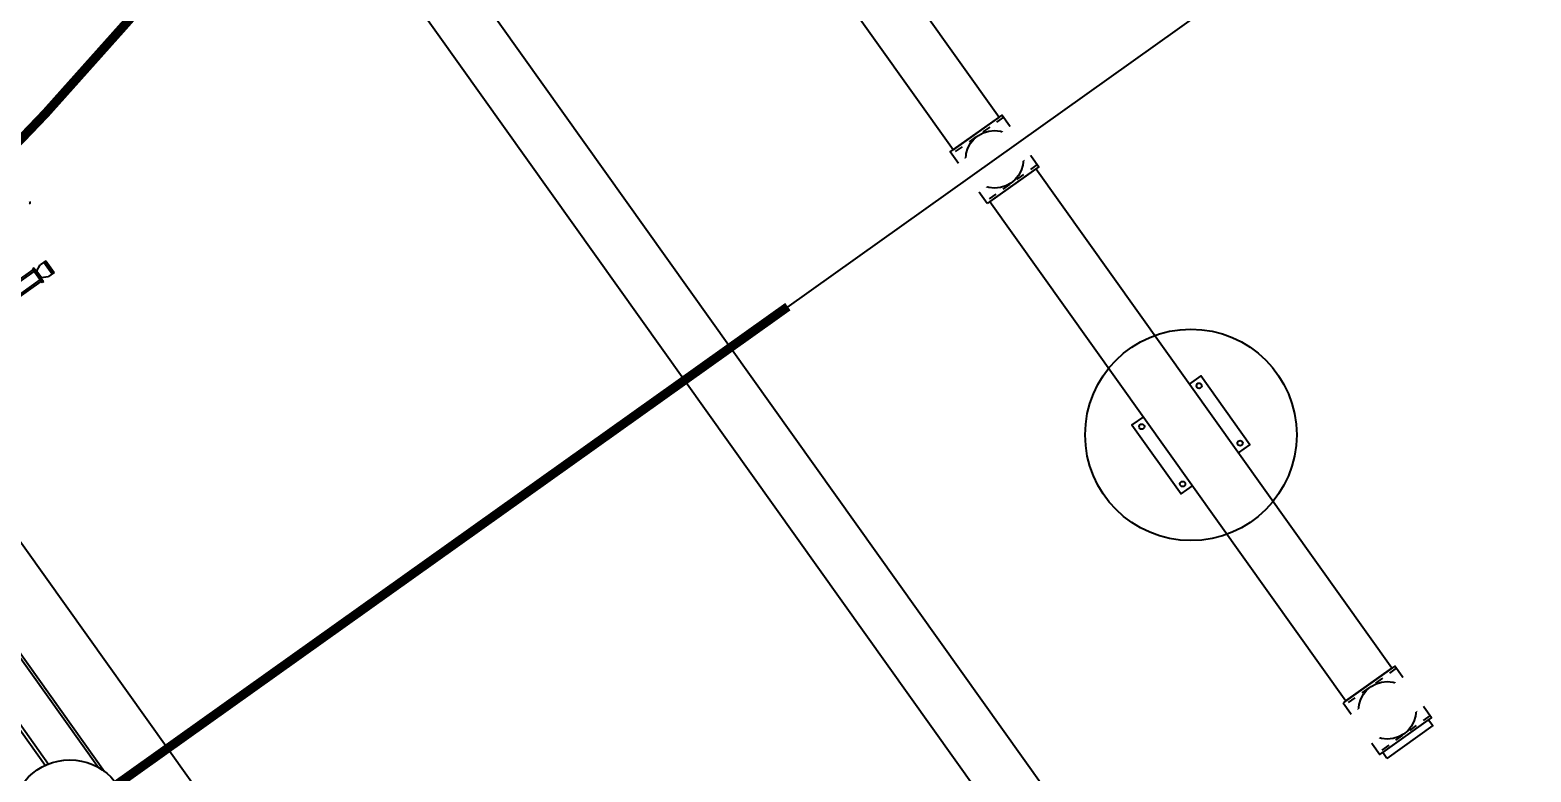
# Model space of a CAD drawing. Header units: feet. Extents: x 2321988 to 2329858, y 6722724 to 6730499.
# Drawn here: x 2326097.56 to 2326115.3, y 6726899.15 to 6726907.93 of the extents above; entities that cross this region are included whole.
import ezdxf

# ---------------------------------------------------------------- set-up
doc = ezdxf.new("R2010")
doc.units = ezdxf.units.FT
doc.header["$MEASUREMENT"] = 0
doc.header["$PDSIZE"] = 5
doc.linetypes.add('Midpoint Site Plan$0$CENTER', pattern=[2, 1.25, -0.25, 0.25, -0.25])
doc.linetypes.add('Midpoint Site Plan$0$HIDDEN', pattern=[0.375, 0.25, -0.125])
for name, color, linetype in [('BESS Dimensions', 3, 'Continuous'), ('C-BESS-EQUIPMENT', 255, 'Continuous'), ('Midpoint Site Plan$0$C-STEL-HID', 4, 'Midpoint Site Plan$0$HIDDEN')]:
    doc.layers.add(name, color=color, linetype=linetype)
doc.styles.add('TG_DIMS', font='arial.ttf')
doc.dimstyles.new('TG-PROPOSED-ANNO', dxfattribs={"dimtxt": 0.1, "dimasz": 0.1, "dimexe": 0.05, "dimexo": 0.05, "dimgap": 0.02, "dimtad": 0, "dimtih": 1, "dimtoh": 1, "dimdsep": 46, "dimtxsty": 'TG_DIMS', "dimcen": 0, "dimclrd": 256, "dimclre": 256, "dimclrt": 256, "dimaunit": 1, "dimadec": 6, "dimazin": 2, "dimtfac": 1, "dimtofl": 0, "dimtmove": 1, "dimatfit": 3, "dimfxl": 1, "dimtolj": 1, "dimtzin": 0, "dimarcsym": 0})

# ---------------------------------------------------------------- blocks, each defined once
blk = doc.blocks.new('Midpoint Site Plan$0$A$Cc1a3344c')
at = {"linetype": 'Continuous'}
for p, q in [((-1686, 3100.4), (-1686, 3075.4)), ((-1686, 3100.4), (-1634, 3100.4)), ((-1686, 3096.4), (-1634, 3096.4)), ((-1686, 3094), (-1634, 3094)), ((-1686, 3091.7), (-1634, 3091.7)), ((-1634, 3100.4), (-1634, 3075.4)), ((-1690, 3050.4), (-1690, 3044)), ((-1690, 3050.4), (-1630, 3050.4)), ((-1690, 3044), (-1630, 3044)), ((-1687, 3050.4), (-1687, 3044)), ((-1673, 3050.4), (-1686, 3075.4)), ((-1685.4, 2695), (-1685.4, 3044)), ((-1679, 2695), (-1679, 3044)), ((-1674.2, 3052.8), (-1645.8, 3052.8)), ((-1647, 3050.4), (-1634, 3075.4)), ((-1641, 2695), (-1641, 3044)), ((-1634.6, 2695), (-1634.6, 3044)), ((-1633, 3050.4), (-1633, 3044)), ((-1630, 3050.4), (-1630, 3044)), ((-1886.8, 2204.5), (-63.2, 2204.5)), ((-985.5, 2195), (-87.8, 2195)), ((-1747.6, 2056.1), (-202.4, 2056.1)), ((-1744, 2043.4), (-206, 2043.4))]:
    blk.add_line(p, q, dxfattribs=at)
at = {"linetype": 'Midpoint Site Plan$0$CENTER'}
blk.add_line((0, 0), (0, 3083.7), dxfattribs=at)
at = {"linetype": 'Continuous'}
blk.add_circle((0, 2005.3), 209.5, dxfattribs=at)
blk.add_arc((-1892.8, 3172), 6, 0, 90, dxfattribs=at)
blk = doc.blocks.new('*D109')
at = {"layer": 'BESS Dimensions', "lineweight": -2, "transparency": 16777216}
for p, q in [((2326125.169, 6727002.866), (2326110.284, 6727023.758)), ((2326105.041, 6727013.884), (2326040.778, 6726968.097)), ((2325956.673, 6726908.175), (2326020.937, 6726953.961)), ((2325960.513, 6726885.552), (2325945.628, 6726906.444))]:
    blk.add_line(p, q, dxfattribs=at)
at = {"layer": 'BESS Dimensions', "transparency": 16777216}
for points in [[(2326104.074, 6727015.241), (2326106.008, 6727012.526), (2326113.185, 6727019.686)], [(2325955.706, 6726909.532), (2325957.64, 6726906.817), (2325948.529, 6726902.372)]]:
    blk.add_solid(points, dxfattribs=at)
at = {"layer": 'Defpoints', "color": 0, "transparency": 16777216}
for p in [(2326128.071, 6726998.794), (2325948.529, 6726902.372), (2325963.414, 6726881.48)]:
    blk.add_point(p, dxfattribs=at)
at = {"layer": 'BESS Dimensions', "transparency": 16777216, "insert": (2326030.857, 6726961.029), "char_height": 10, "attachment_point": 5, "style": 'TG_DIMS'}
blk.add_mtext("\\A1;202.17'", dxfattribs=at)

msp = doc.modelspace()

# ---------------------------------------------------------------- linework, layer by layer
at = {"layer": 'C-BESS-EQUIPMENT'}
for points in [[(2326092.371, 6726867.358), (2326066.646, 6726903.464), (2326092.979, 6726922.226), (2326118.704, 6726886.12)], [(2326092.527, 6726868.288), (2326067.576, 6726903.308), (2326092.823, 6726921.296), (2326117.775, 6726886.276)], [(2326108.475, 6726906.509), (2326104.268, 6726912.414), (2326104.811, 6726912.801), (2326109.018, 6726906.896)], [(2326094.574, 6726878.341), (2326077.746, 6726901.959), (2326090.777, 6726911.243), (2326107.605, 6726887.625)], [(2326108.876, 6726905.874), (2326108.441, 6726906.485), (2326109.052, 6726906.92), (2326109.487, 6726906.31)], [(2326108.91, 6726905.899), (2326113.117, 6726899.994), (2326113.66, 6726900.381), (2326109.453, 6726906.285)], [(2326113.083, 6726899.97), (2326113.518, 6726899.359), (2326114.129, 6726899.794), (2326113.694, 6726900.405)], [(2326113.6, 6726899.315), (2326113.552, 6726899.383), (2326114.095, 6726899.77), (2326114.143, 6726899.702)]]:
    msp.add_lwpolyline(points, close=True, dxfattribs=at)
at = {"layer": 'C-BESS-EQUIPMENT', "const_width": 0.108}
msp.add_lwpolyline([(2326094.321, 6726903.82), (2326095.577, 6726904.808), (2326096.714, 6726905.862), (2326097.747, 6726906.94), (2326098.691, 6726907.997), (2326099.561, 6726908.992), (2326100.372, 6726909.881), (2326101.14, 6726910.622), (2326101.879, 6726911.172)], dxfattribs=at)
at = {"layer": 'C-BESS-EQUIPMENT', "const_width": 0.0208, "flags": 128}
for points in [[(2326108.9, 6726906.505, 1), (2326108.883, 6726906.493, 1)], [(2326108.87, 6726906.331, 1), (2326108.853, 6726906.319, 1)], [(2326109.074, 6726906.476, 1), (2326109.057, 6726906.464, 1)], [(2326109.045, 6726906.302, 1), (2326109.028, 6726906.29, 1)], [(2326113.542, 6726899.99, -1), (2326113.525, 6726899.978, -1)], [(2326113.716, 6726899.961, -1), (2326113.699, 6726899.948, -1)], [(2326113.513, 6726899.815, -1), (2326113.496, 6726899.803, -1)], [(2326113.687, 6726899.786, -1), (2326113.67, 6726899.774, -1)]]:
    msp.add_lwpolyline(points, format="xyb", close=True, dxfattribs=at)
at = {"layer": 'C-BESS-EQUIPMENT'}
for points in [[(2326111.846, 6726902.926), (2326111.982, 6726903.023), (2326111.402, 6726903.837), (2326111.266, 6726903.74)], [(2326110.723, 6726903.353), (2326110.587, 6726903.257), (2326111.168, 6726902.442), (2326111.303, 6726902.539)]]:
    msp.add_lwpolyline(points, dxfattribs=at)
for centre, radius in [((2326108.964, 6726906.397), 0.341), ((2326108.964, 6726906.397), 0.177), ((2326108.891, 6726906.499), 0.0208), ((2326108.862, 6726906.325), 0.0208), ((2326109.066, 6726906.47), 0.0208), ((2326109.036, 6726906.296), 0.0208), ((2326111.285, 6726903.14), 1.25), ((2326111.382, 6726903.721), 0.0312), ((2326110.704, 6726903.237), 0.0312), ((2326111.866, 6726903.042), 0.0312), ((2326111.187, 6726902.559), 0.0312), ((2326113.606, 6726899.882), 0.341), ((2326113.606, 6726899.882), 0.177), ((2326113.533, 6726899.984), 0.0208), ((2326113.708, 6726899.954), 0.0208), ((2326113.504, 6726899.809), 0.0208), ((2326113.678, 6726899.78), 0.0208)]:
    msp.add_circle(centre, radius, dxfattribs=at)
at = {"layer": 'Midpoint Site Plan$0$C-STEL-HID', "ltscale": 0.25}
for p, q in [((2326109.07, 6726906.895), (2326108.459, 6726906.46)), ((2326109.469, 6726906.335), (2326108.858, 6726905.9)), ((2326113.712, 6726900.38), (2326113.101, 6726899.944)), ((2326114.111, 6726899.82), (2326113.5, 6726899.384))]:
    msp.add_line(p, q, dxfattribs=at)

# ---------------------------------------------------------------- block references
at = {"layer": 'C-BESS-EQUIPMENT', "xscale": 0.003280839895013123, "yscale": 0.003280839895013123, "zscale": 0.003280839895013123, "rotation": 305.4689808292026}
msp.add_blockref('Midpoint Site Plan$0$A$Cc1a3344c', (2326092.675, 6726894.792), dxfattribs=at)

# ---------------------------------------------------------------- next in the draw order: wipeouts: each hides what was drawn before it
for points in [[(2326111.286, 6726908.308), (2326111.528, 6726907.969), (2326106.641, 6726904.487), (2326106.4, 6726904.826)], [(2326115.928, 6726901.792), (2326116.17, 6726901.453), (2326111.283, 6726897.972), (2326111.042, 6726898.311)]]:
    msp.add_wipeout(points).dxf.layer = 'C-BESS-EQUIPMENT'

# ---------------------------------------------------------------- next in the draw order: linework, layer by layer
at = {"layer": 'C-BESS-EQUIPMENT'}
msp.add_lwpolyline([(2325996.574, 6726826.322), (2326168.01, 6726948.466)], dxfattribs=at)
at = {"layer": 'C-BESS-EQUIPMENT', "const_width": 0.108}
msp.add_lwpolyline([(2326094.746, 6726896.267), (2326106.521, 6726904.656)], dxfattribs=at)

# ---------------------------------------------------------------- next in the draw order: dimensions: what is measured, and where the dimension line sits
at = {"layer": 'BESS Dimensions'}
dim = msp.add_aligned_dim(p1=(2326128.071, 6726998.794), p2=(2325963.414, 6726881.48), distance=-25.652, dimstyle='TG-PROPOSED-ANNO', override={"dimscale": 50, "dimpost": "'"}, dxfattribs=at)
dim.commit()
dim.dimension.update_dxf_attribs({"geometry": '*D109', "text_midpoint": (2326030.857, 6726961.029)})

doc.saveas('drawing.dxf')
